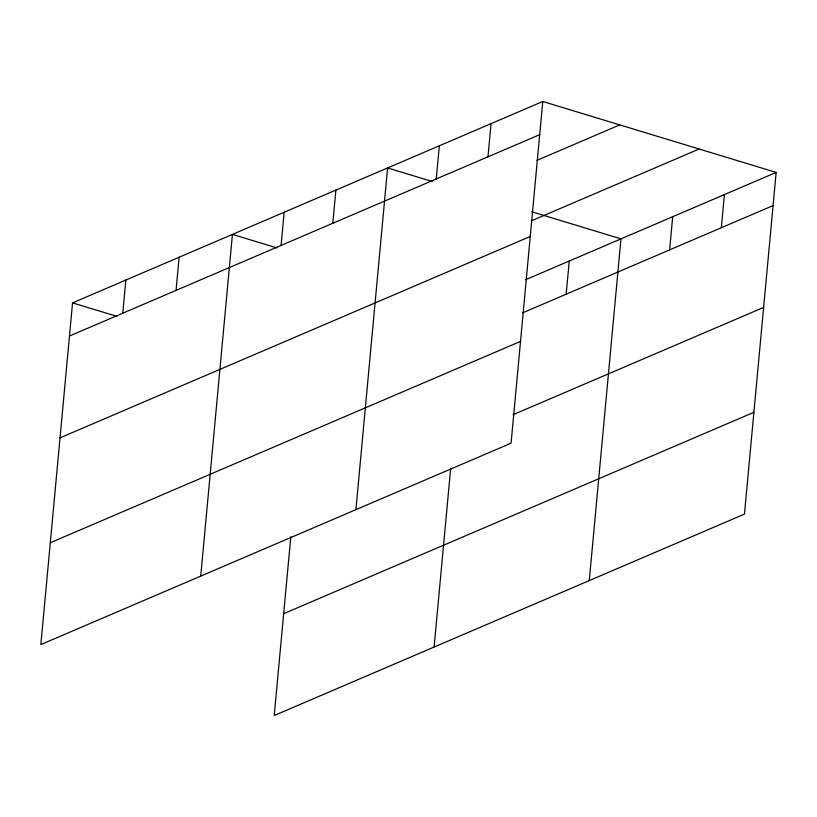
<?xml version="1.0" encoding="UTF-8"?>
<svg xmlns="http://www.w3.org/2000/svg" width="817" height="817" viewBox="0 0 817 817"><rect width="100%" height="100%" fill="white"/><g stroke="black" fill="none" stroke-linecap="round" stroke-linejoin="round"><path stroke-width="1.23" d="M542.774 101.492L72.55 302.872L40.85 644.582L511.074 443.202L542.774 101.492L776.15 172.418L744.45 514.128L274.226 715.508L290.821 536.595M122.764 313.217L125.838 280.047M176.053 290.392L179.137 257.222M200.727 576.118L232.426 234.397L276.953 247.929M281.079 245.417L284.153 212.246M332.805 223.266L335.879 190.095M355.906 509.655L387.605 167.945L432.122 181.476M436.247 178.964L439.332 145.794M434.103 647.044L450.698 468.121M487.974 156.813L491.048 123.643M566.171 294.191L569.255 261.021M589.271 580.581L620.971 238.87L531.755 211.756M669.623 249.89L672.697 216.719M721.35 227.739L724.424 194.569M69.476 336.042L539.7 134.662M537.035 160.336L619.786 124.889M531.316 220.876L699.138 149.011M60.029 437.861L530.253 236.481M525.576 279.731L776.15 172.418M522.492 312.901L773.076 205.588M50.297 542.764L520.521 341.383M513.045 414.719L763.629 307.406M283.673 613.69L753.897 412.309M72.55 302.872L117.076 316.404"/></g></svg>
